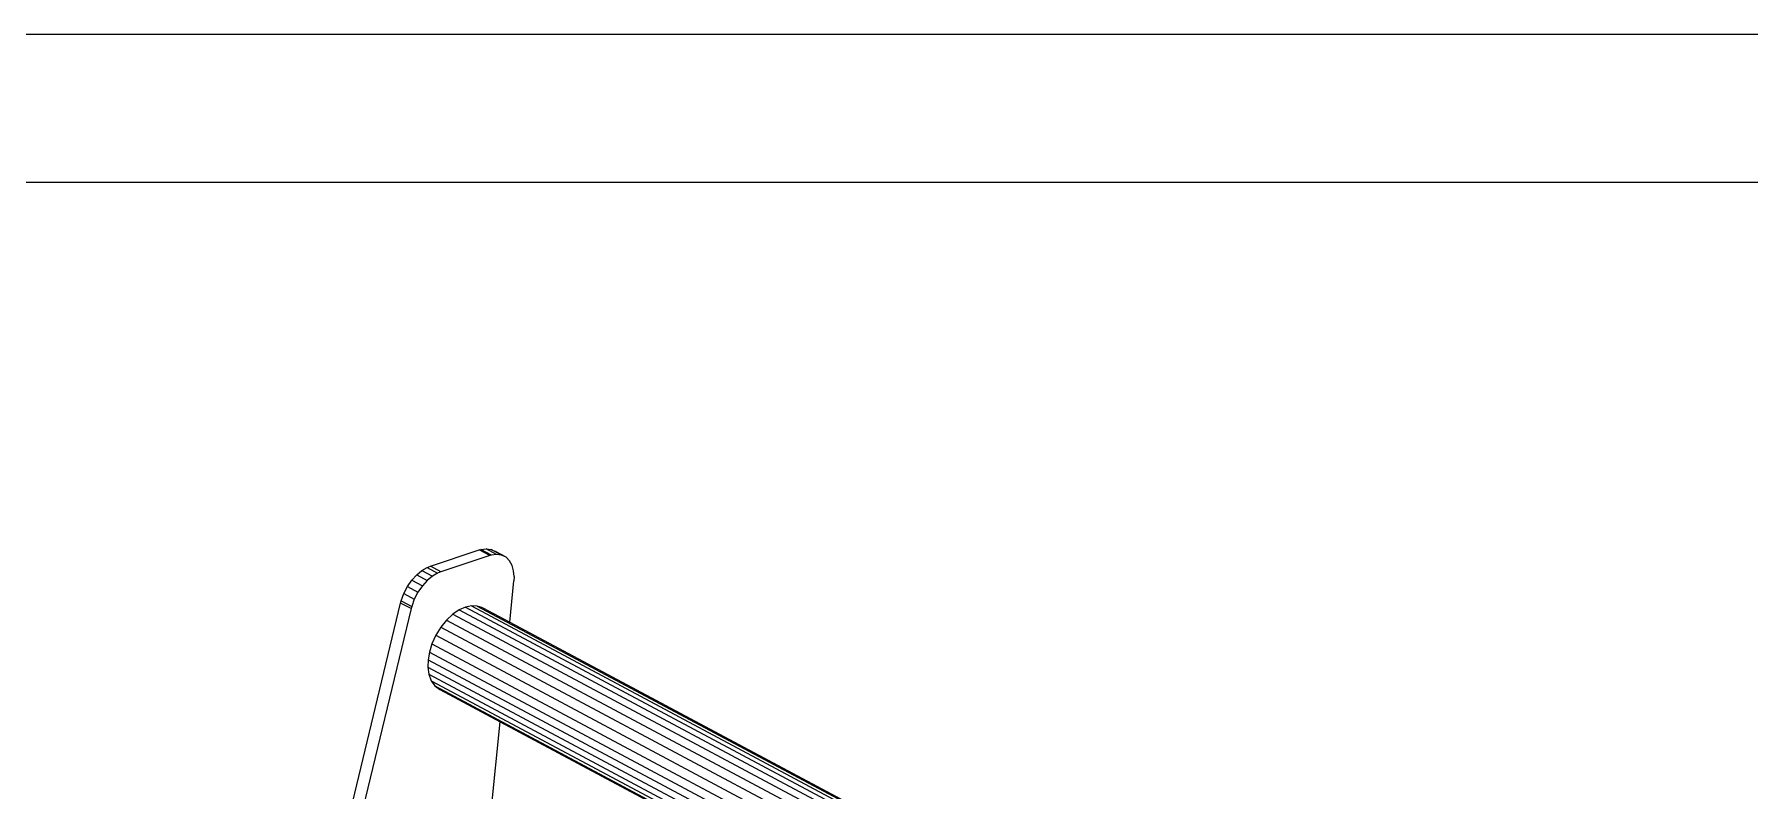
# Model space of a CAD drawing. Header units: millimetres. Extents: x 153 to 4750, y 92 to 3343.
# Drawn here: x 3006 to 3903, y 2947 to 3343 of the extents above; entities that cross this region are included whole.
import ezdxf

# ---------------------------------------------------------------- set-up
doc = ezdxf.new("R2010")
doc.units = ezdxf.units.MM
doc.layers.add('tabelka', color=155, linetype='Continuous')

msp = doc.modelspace()

# ---------------------------------------------------------------- linework, layer by layer
for p, q in [((3213.24, 3064.41), (3238.79, 3072.91)), ((3244.29, 3069.97), (3218.75, 3061.47)), ((3238.79, 3072.91), (3239.66, 3073.16)), ((3244.29, 3069.97), (3238.79, 3072.91)), ((3239.66, 3073.16), (3242.36, 3073.54)), ((3245.16, 3070.23), (3239.66, 3073.16)), ((3242.36, 3073.54), (3244.96, 3073.18)), ((3247.86, 3070.6), (3242.36, 3073.54)), ((3245.16, 3070.23), (3244.29, 3069.97)), ((3244.96, 3073.18), (3247.29, 3072.05)), ((3250.47, 3070.24), (3244.96, 3073.18)), ((3247.86, 3070.6), (3245.16, 3070.23)), ((3252.79, 3069.11), (3247.29, 3072.05)), ((3250.47, 3070.24), (3247.86, 3070.6)), ((3252.79, 3069.11), (3250.47, 3070.24)), ((3206.13, 3059.92), (3208.83, 3062.13)), ((3208.83, 3062.13), (3211.47, 3063.69)), ((3208.83, 3062.13), (3214.33, 3059.2)), ((3211.47, 3063.69), (3213.24, 3064.41)), ((3211.47, 3063.69), (3216.98, 3060.75)), ((3218.75, 3061.47), (3213.24, 3064.41)), ((3216.98, 3060.75), (3214.33, 3059.2)), ((3218.75, 3061.47), (3216.98, 3060.75)), ((3254.67, 3067.26), (3252.79, 3069.11)), ((3256.02, 3064.81), (3254.67, 3067.26)), ((3256.8, 3061.97), (3256.02, 3064.81)), ((3257.04, 3058.95), (3256.8, 3061.97)), ((3199.32, 3050.05), (3201.21, 3053.72)), ((3201.21, 3053.72), (3203.53, 3057.07)), ((3201.21, 3053.72), (3206.71, 3050.78)), ((3203.53, 3057.07), (3206.13, 3059.92)), ((3203.53, 3057.07), (3209.03, 3054.13)), ((3206.13, 3059.92), (3211.63, 3056.98)), ((3209.03, 3054.13), (3206.71, 3050.78)), ((3211.63, 3056.98), (3209.03, 3054.13)), ((3214.33, 3059.2), (3211.63, 3056.98)), ((3254.79, 3035.07), (3256.93, 3056.79)), ((3257.04, 3058.95), (3256.93, 3056.79)), ((3143.57, 2821.37), (3197.67, 3045.15)), ((3197.67, 3045.15), (3197.97, 3046.32)), ((3203.17, 3042.22), (3197.67, 3045.15)), ((3197.97, 3046.32), (3199.32, 3050.05)), ((3197.97, 3046.32), (3203.48, 3043.38)), ((3199.32, 3050.05), (3204.82, 3047.12)), ((3203.48, 3043.38), (3203.17, 3042.22)), ((3204.82, 3047.12), (3203.48, 3043.38)), ((3206.71, 3050.78), (3204.82, 3047.12)), ((3231.54, 3042.96), (3228.34, 3041.54)), ((3234.67, 3043.65), (3231.54, 3042.96)), ((3231.54, 3042.96), (3827.44, 2725.01)), ((3237.79, 3043.56), (3234.67, 3043.65)), ((3234.67, 3043.65), (3828.89, 2726.6)), ((3240.71, 3042.59), (3237.79, 3043.56)), ((3237.79, 3043.56), (3829.93, 2727.63)), ((3240.71, 3042.59), (3254.79, 3035.07)), ((3203.17, 3042.22), (3149.07, 2818.43)), ((3221.67, 3036.25), (3218.61, 3032.5)), ((3224.98, 3039.3), (3221.67, 3036.25)), ((3221.67, 3036.25), (3822.15, 2715.86)), ((3228.34, 3041.54), (3224.98, 3039.3)), ((3224.98, 3039.3), (3823.91, 2719.74)), ((3228.34, 3041.54), (3825.77, 2722.78)), ((3254.79, 3035.07), (3830.36, 2727.98)), ((3216, 3028.28), (3214.01, 3023.85)), ((3218.61, 3032.5), (3216, 3028.28)), ((3216, 3028.28), (3819.55, 2706.26)), ((3218.61, 3032.5), (3820.75, 2711.23)), ((3212.68, 3019.5), (3212, 3015.46)), ((3214.01, 3023.85), (3212.68, 3019.5)), ((3212.68, 3019.5), (3817.29, 2696.91)), ((3214.01, 3023.85), (3818.37, 2701.39)), ((3212, 3015.46), (3211.9, 3011.61)), ((3211.9, 3011.61), (3815.51, 2689.55)), ((3211.9, 3011.61), (3212.43, 3007.87)), ((3212, 3015.46), (3816.35, 2693.01)), ((3212.43, 3007.87), (3814.77, 2686.49)), ((3212.43, 3007.87), (3213.67, 3004.52)), ((3213.67, 3004.52), (3814.2, 2684.11)), ((3213.67, 3004.52), (3215.58, 3001.81)), ((3215.58, 3001.81), (3813.83, 2682.61)), ((3215.58, 3001.81), (3218.09, 2999.91)), ((3218.09, 2999.91), (3249.67, 2983.06)), ((3245.06, 2936.21), (3249.67, 2983.06)), ((3249.67, 2983.06), (3813.71, 2682.12))]:
    msp.add_line(p, q)
at = {"layer": 'tabelka', "lineweight": 5}
for points in [[(152.68, 3342.69), (4750.24, 3342.69), (4750.24, 91.89), (152.68, 91.89)], [(230.08, 3265.29), (4672.84, 3265.29), (4672.84, 169.29), (230.08, 169.29)]]:
    msp.add_lwpolyline(points, close=True, dxfattribs=at)

doc.saveas('drawing.dxf')
